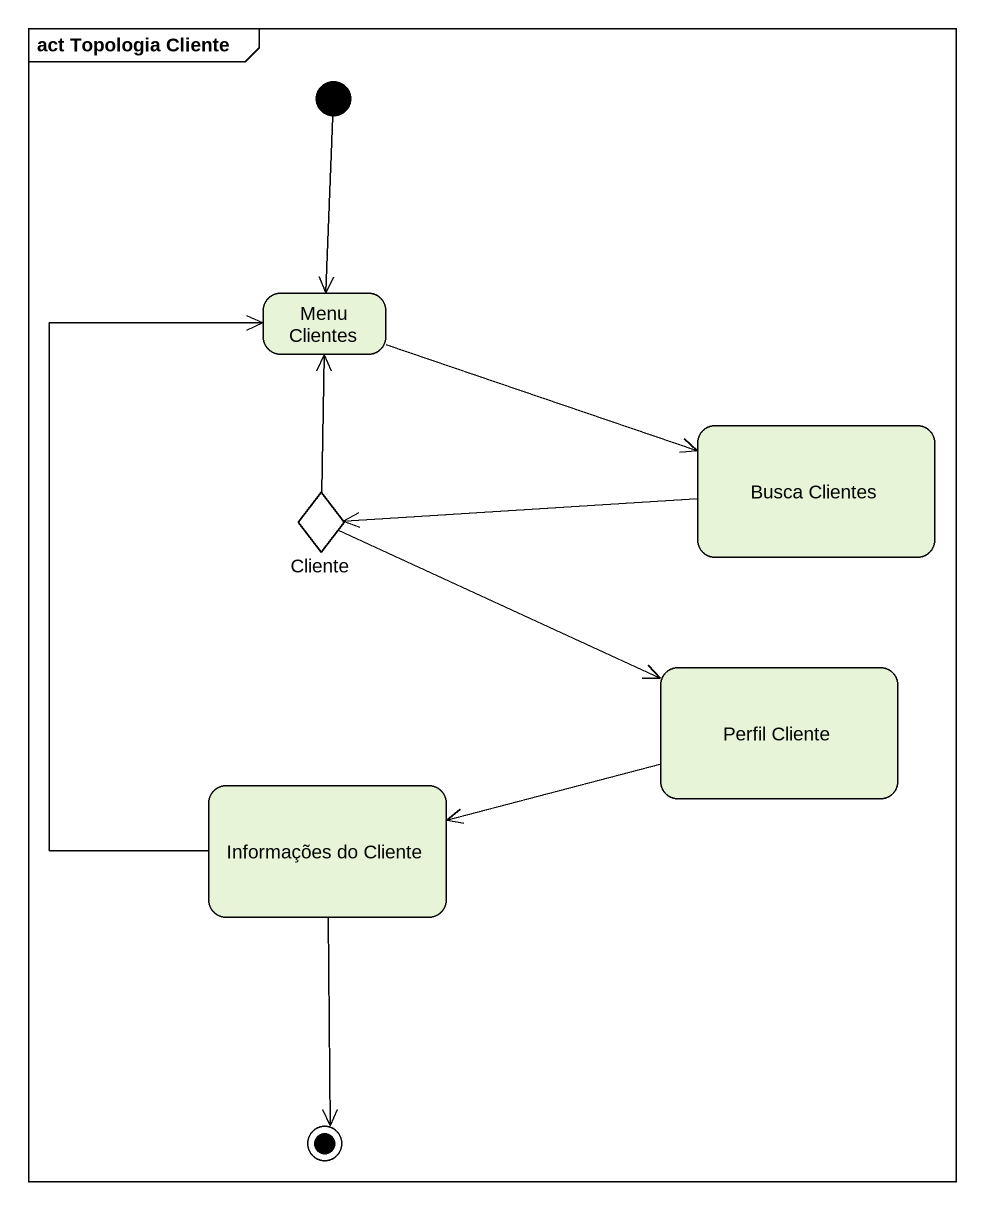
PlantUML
@startuml
mainframe act Topologia Cliente
hide empty description
state "Menu Clientes" as Menu_Clientes
state "Busca Clientes" as Busca_Clientes
state Cliente <<choice>>
state "Perfil Cliente" as Perfil_Cliente
state "Informações do Cliente" as Informações_do_Cliente
[*] --> Menu_Clientes
Menu_Clientes -right-> Busca_Clientes
Busca_Clientes -left-> Cliente
Cliente -up-> Menu_Clientes
Cliente -right-> Perfil_Cliente
Perfil_Cliente -left-> Informações_do_Cliente
Informações_do_Cliente -up-> Menu_Clientes
Informações_do_Cliente --> [*]
@enduml
